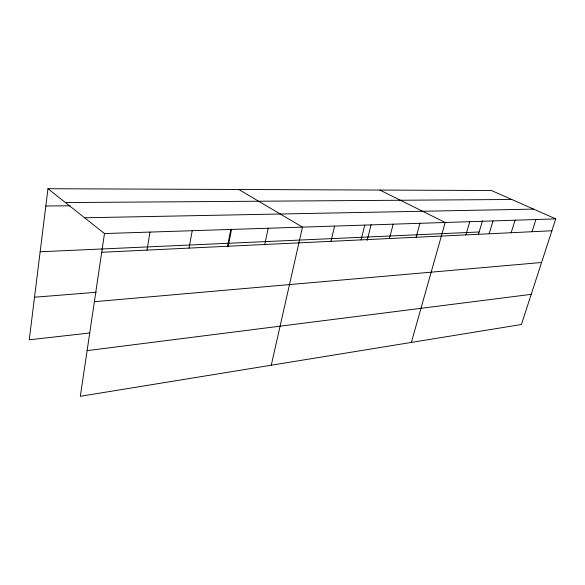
<?xml version="1.0" encoding="UTF-8"?>
<svg xmlns="http://www.w3.org/2000/svg" width="585" height="585" viewBox="0 0 585 585"><rect width="100%" height="100%" fill="white"/><g stroke="black" fill="none" stroke-linecap="round" stroke-linejoin="round"><path stroke-width="0.88" d="M47.963 188.714L104.481 233.561L80.335 396.286L521.425 324.507L555.75 218.885L491.451 190.513L47.963 188.714L29.25 339.805L89.717 332.989M146.996 250.117L149.994 232.084M189.05 248.106L192.231 230.709M227.375 246.841L230.892 229.071M228.201 246.234L231.536 229.43M264.742 244.486L268.201 228.238M271.264 365.215L302.489 227.119L238.731 189.489M330.971 241.327L334.613 226.073M361.077 239.887L364.784 225.093M367.124 240.493L371.109 224.735M389.413 238.534L393.171 224.172M416.125 237.261L419.92 223.302M411.372 342.415L445.178 222.475L379.877 190.059M465.923 234.877L469.77 221.678M478.391 234.57L482.479 220.764M489.155 233.766L493.016 220.925M511.173 232.72L515.034 220.209M532.05 231.718L535.918 219.529M87.114 350.627L531.224 294.35M94.368 301.699L541.578 262.489M34.522 297.224L96.211 292.281M101.702 252.274L551.889 230.775M40.153 251.762L479.159 231.974M104.481 233.561L555.75 218.885M84.591 217.781L533.63 209.123M45.82 206L70.076 205.766M65.41 202.564L511.787 199.485"/></g></svg>
